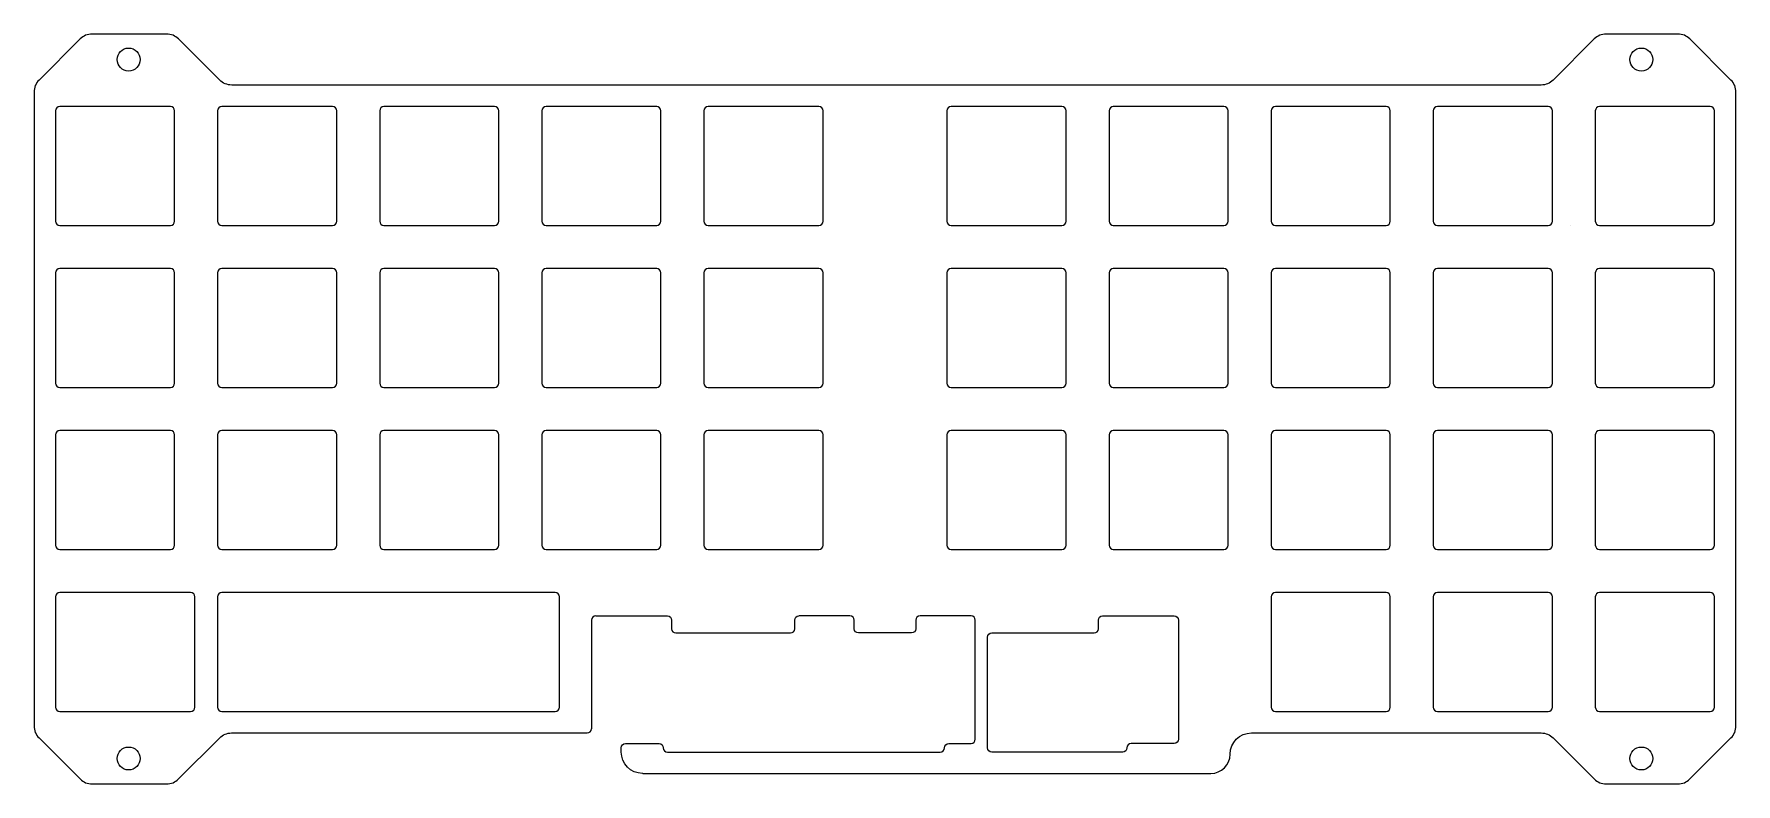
# Model space of a CAD drawing. Header units: millimetres. Extents: x 100 to 300, y 55 to 143.
import ezdxf

# ---------------------------------------------------------------- set-up
doc = ezdxf.new("R2010")
doc.units = ezdxf.units.MM
doc.header["$MEASUREMENT"] = 0
doc.layers.get('0').update_dxf_attribs({"lineweight": 0})

msp = doc.modelspace()

# ---------------------------------------------------------------- linework, layer by layer
at = {"color": 18, "lineweight": 25, "true_color": 0x000000}
msp.add_line((280.63, 120.44), (280.63, 120.44), dxfattribs=at)
for centre in [(111.13, 139.96), (288.92, 139.96), (111.13, 57.76), (288.92, 57.76)]:
    msp.add_circle(centre, 1.35, dxfattribs=at)
for points, knots in [([(171.55, 56), (171.55, 56), (238.32, 56), (238.32, 56), (239.57, 56), (240.58, 57.01), (240.58, 58.26), (240.58, 58.26), (240.58, 58.26), (240.58, 58.26), (240.58, 59.64), (241.7, 60.76), (243.08, 60.76), (243.08, 60.76), (277.13, 60.76), (277.13, 60.76), (277.66, 60.76), (278.17, 60.55), (278.55, 60.18), (278.55, 60.18), (283.38, 55.35), (283.38, 55.35), (283.75, 54.97), (284.26, 54.76), (284.79, 54.76), (284.79, 54.76), (293.21, 54.76), (293.21, 54.76), (293.74, 54.76), (294.25, 54.97), (294.62, 55.35), (294.62, 55.35), (299.45, 60.17), (299.45, 60.17), (299.83, 60.55), (300.04, 61.06), (300.04, 61.59), (300.04, 61.59), (300.04, 136.13), (300.04, 136.13), (300.04, 136.66), (299.83, 137.17), (299.45, 137.55), (299.45, 137.55), (294.62, 142.38), (294.62, 142.38), (294.25, 142.75), (293.74, 142.96), (293.21, 142.96), (293.21, 142.96), (284.79, 142.96), (284.79, 142.96), (284.26, 142.96), (283.75, 142.75), (283.38, 142.38), (283.38, 142.38), (278.55, 137.55), (278.55, 137.55), (278.17, 137.17), (277.66, 136.96), (277.13, 136.96), (277.13, 136.96), (123.24, 136.96), (123.24, 136.96), (122.71, 136.96), (122.2, 137.17), (121.83, 137.55), (121.83, 137.55), (117, 142.38), (117, 142.38), (116.62, 142.75), (116.11, 142.96), (115.58, 142.96), (115.58, 142.96), (106.84, 142.96), (106.84, 142.96), (106.31, 142.96), (105.8, 142.75), (105.43, 142.38), (105.43, 142.38), (100.6, 137.55), (100.6, 137.55), (100.22, 137.17), (100.01, 136.66), (100.01, 136.13), (100.01, 136.13), (100.01, 98.98), (100.01, 98.98), (100.01, 98.98), (100.01, 61.59), (100.01, 61.59), (100.01, 61.06), (100.22, 60.55), (100.6, 60.18), (100.6, 60.18), (105.43, 55.35), (105.43, 55.35), (105.8, 54.97), (106.31, 54.76), (106.84, 54.76), (106.84, 54.76), (115.58, 54.76), (115.58, 54.76), (116.11, 54.76), (116.62, 54.97), (117, 55.35), (117, 55.35), (121.83, 60.18), (121.83, 60.18), (122.2, 60.55), (122.69, 60.76), (123.22, 60.76), (123.22, 60.76), (165.04, 60.76), (165.04, 60.76), (165.31, 60.76), (165.54, 60.99), (165.54, 61.26)], [0, 0, 0, 0, 1, 1, 1, 2, 2, 2, 3, 3, 3, 4, 4, 4, 5, 5, 5, 6, 6, 6, 7, 7, 7, 8, 8, 8, 9, 9, 9, 10, 10, 10, 11, 11, 11, 12, 12, 12, 13, 13, 13, 14, 14, 14, 15, 15, 15, 16, 16, 16, 17, 17, 17, 18, 18, 18, 19, 19, 19, 20, 20, 20, 21, 21, 21, 22, 22, 22, 23, 23, 23, 24, 24, 24, 25, 25, 25, 26, 26, 26, 27, 27, 27, 28, 28, 28, 29, 29, 29, 30, 30, 30, 31, 31, 31, 32, 32, 32, 33, 33, 33, 34, 34, 34, 35, 35, 35, 36, 36, 36, 37, 37, 37, 38, 38, 38, 39, 39, 39, 39]), ([(103.04, 134.44), (103.04, 134.44), (116.04, 134.44), (116.04, 134.44), (116.31, 134.44), (116.54, 134.21), (116.54, 133.94), (116.54, 133.94), (116.54, 120.94), (116.54, 120.94), (116.54, 120.66), (116.31, 120.44), (116.04, 120.44), (116.04, 120.44), (103.04, 120.44), (103.04, 120.44), (102.76, 120.44), (102.54, 120.66), (102.54, 120.94), (102.54, 120.94), (102.54, 133.94), (102.54, 133.94), (102.54, 134.21), (102.76, 134.44), (103.04, 134.44)], [0, 0, 0, 0, 1, 1, 1, 2, 2, 2, 3, 3, 3, 4, 4, 4, 5, 5, 5, 6, 6, 6, 7, 7, 7, 8, 8, 8, 8]), ([(122.09, 134.44), (122.09, 134.44), (135.09, 134.44), (135.09, 134.44), (135.36, 134.44), (135.59, 134.21), (135.59, 133.94), (135.59, 133.94), (135.59, 120.94), (135.59, 120.94), (135.59, 120.66), (135.36, 120.44), (135.09, 120.44), (135.09, 120.44), (122.09, 120.44), (122.09, 120.44), (121.81, 120.44), (121.59, 120.66), (121.59, 120.94), (121.59, 120.94), (121.59, 133.94), (121.59, 133.94), (121.59, 134.21), (121.81, 134.44), (122.09, 134.44)], [0, 0, 0, 0, 1, 1, 1, 2, 2, 2, 3, 3, 3, 4, 4, 4, 5, 5, 5, 6, 6, 6, 7, 7, 7, 8, 8, 8, 8]), ([(141.14, 134.44), (141.14, 134.44), (154.14, 134.44), (154.14, 134.44), (154.41, 134.44), (154.64, 134.21), (154.64, 133.94), (154.64, 133.94), (154.64, 120.94), (154.64, 120.94), (154.64, 120.66), (154.41, 120.44), (154.14, 120.44), (154.14, 120.44), (141.14, 120.44), (141.14, 120.44), (140.86, 120.44), (140.64, 120.66), (140.64, 120.94), (140.64, 120.94), (140.64, 133.94), (140.64, 133.94), (140.64, 134.21), (140.86, 134.44), (141.14, 134.44)], [0, 0, 0, 0, 1, 1, 1, 2, 2, 2, 3, 3, 3, 4, 4, 4, 5, 5, 5, 6, 6, 6, 7, 7, 7, 8, 8, 8, 8]), ([(160.19, 134.44), (160.19, 134.44), (173.19, 134.44), (173.19, 134.44), (173.46, 134.44), (173.69, 134.21), (173.69, 133.94), (173.69, 133.94), (173.69, 120.94), (173.69, 120.94), (173.69, 120.66), (173.46, 120.44), (173.19, 120.44), (173.19, 120.44), (160.19, 120.44), (160.19, 120.44), (159.91, 120.44), (159.69, 120.66), (159.69, 120.94), (159.69, 120.94), (159.69, 133.94), (159.69, 133.94), (159.69, 134.21), (159.91, 134.44), (160.19, 134.44)], [0, 0, 0, 0, 1, 1, 1, 2, 2, 2, 3, 3, 3, 4, 4, 4, 5, 5, 5, 6, 6, 6, 7, 7, 7, 8, 8, 8, 8]), ([(179.24, 134.44), (179.24, 134.44), (192.24, 134.44), (192.24, 134.44), (192.51, 134.44), (192.74, 134.21), (192.74, 133.94), (192.74, 133.94), (192.74, 120.94), (192.74, 120.94), (192.74, 120.66), (192.51, 120.44), (192.24, 120.44), (192.24, 120.44), (179.24, 120.44), (179.24, 120.44), (178.96, 120.44), (178.74, 120.66), (178.74, 120.94), (178.74, 120.94), (178.74, 133.94), (178.74, 133.94), (178.74, 134.21), (178.96, 134.44), (179.24, 134.44)], [0, 0, 0, 0, 1, 1, 1, 2, 2, 2, 3, 3, 3, 4, 4, 4, 5, 5, 5, 6, 6, 6, 7, 7, 7, 8, 8, 8, 8]), ([(207.81, 134.44), (207.81, 134.44), (220.81, 134.44), (220.81, 134.44), (221.09, 134.44), (221.31, 134.21), (221.31, 133.94), (221.31, 133.94), (221.31, 120.94), (221.31, 120.94), (221.31, 120.66), (221.09, 120.44), (220.81, 120.44), (220.81, 120.44), (207.81, 120.44), (207.81, 120.44), (207.54, 120.44), (207.31, 120.66), (207.31, 120.94), (207.31, 120.94), (207.31, 133.94), (207.31, 133.94), (207.31, 134.21), (207.54, 134.44), (207.81, 134.44)], [0, 0, 0, 0, 1, 1, 1, 2, 2, 2, 3, 3, 3, 4, 4, 4, 5, 5, 5, 6, 6, 6, 7, 7, 7, 8, 8, 8, 8]), ([(226.86, 134.44), (226.86, 134.44), (239.86, 134.44), (239.86, 134.44), (240.14, 134.44), (240.36, 134.21), (240.36, 133.94), (240.36, 133.94), (240.36, 120.94), (240.36, 120.94), (240.36, 120.66), (240.14, 120.44), (239.86, 120.44), (239.86, 120.44), (226.86, 120.44), (226.86, 120.44), (226.59, 120.44), (226.36, 120.66), (226.36, 120.94), (226.36, 120.94), (226.36, 133.94), (226.36, 133.94), (226.36, 134.21), (226.59, 134.44), (226.86, 134.44)], [0, 0, 0, 0, 1, 1, 1, 2, 2, 2, 3, 3, 3, 4, 4, 4, 5, 5, 5, 6, 6, 6, 7, 7, 7, 8, 8, 8, 8]), ([(245.91, 134.44), (245.91, 134.44), (258.91, 134.44), (258.91, 134.44), (259.19, 134.44), (259.41, 134.21), (259.41, 133.94), (259.41, 133.94), (259.41, 120.94), (259.41, 120.94), (259.41, 120.66), (259.19, 120.44), (258.91, 120.44), (258.91, 120.44), (245.91, 120.44), (245.91, 120.44), (245.64, 120.44), (245.41, 120.66), (245.41, 120.94), (245.41, 120.94), (245.41, 133.94), (245.41, 133.94), (245.41, 134.21), (245.64, 134.44), (245.91, 134.44)], [0, 0, 0, 0, 1, 1, 1, 2, 2, 2, 3, 3, 3, 4, 4, 4, 5, 5, 5, 6, 6, 6, 7, 7, 7, 8, 8, 8, 8]), ([(264.96, 134.44), (264.96, 134.44), (277.96, 134.44), (277.96, 134.44), (278.24, 134.44), (278.46, 134.21), (278.46, 133.94), (278.46, 133.94), (278.46, 120.94), (278.46, 120.94), (278.46, 120.66), (278.24, 120.44), (277.96, 120.44), (277.96, 120.44), (264.96, 120.44), (264.96, 120.44), (264.69, 120.44), (264.46, 120.66), (264.46, 120.94), (264.46, 120.94), (264.46, 133.94), (264.46, 133.94), (264.46, 134.21), (264.69, 134.44), (264.96, 134.44)], [0, 0, 0, 0, 1, 1, 1, 2, 2, 2, 3, 3, 3, 4, 4, 4, 5, 5, 5, 6, 6, 6, 7, 7, 7, 8, 8, 8, 8]), ([(284.01, 134.44), (284.01, 134.44), (297.01, 134.44), (297.01, 134.44), (297.29, 134.44), (297.51, 134.21), (297.51, 133.94), (297.51, 133.94), (297.51, 120.94), (297.51, 120.94), (297.51, 120.66), (297.29, 120.44), (297.01, 120.44), (297.01, 120.44), (284.01, 120.44), (284.01, 120.44), (283.74, 120.44), (283.51, 120.66), (283.51, 120.94), (283.51, 120.94), (283.51, 133.94), (283.51, 133.94), (283.51, 134.21), (283.74, 134.44), (284.01, 134.44)], [0, 0, 0, 0, 1, 1, 1, 2, 2, 2, 3, 3, 3, 4, 4, 4, 5, 5, 5, 6, 6, 6, 7, 7, 7, 8, 8, 8, 8]), ([(103.04, 115.39), (103.04, 115.39), (116.04, 115.39), (116.04, 115.39), (116.31, 115.39), (116.54, 115.16), (116.54, 114.89), (116.54, 114.89), (116.54, 101.89), (116.54, 101.89), (116.54, 101.61), (116.31, 101.39), (116.04, 101.39), (116.04, 101.39), (103.04, 101.39), (103.04, 101.39), (102.76, 101.39), (102.54, 101.61), (102.54, 101.89), (102.54, 101.89), (102.54, 114.89), (102.54, 114.89), (102.54, 115.16), (102.76, 115.39), (103.04, 115.39)], [0, 0, 0, 0, 1, 1, 1, 2, 2, 2, 3, 3, 3, 4, 4, 4, 5, 5, 5, 6, 6, 6, 7, 7, 7, 8, 8, 8, 8]), ([(122.09, 115.39), (122.09, 115.39), (135.09, 115.39), (135.09, 115.39), (135.36, 115.39), (135.59, 115.16), (135.59, 114.89), (135.59, 114.89), (135.59, 101.89), (135.59, 101.89), (135.59, 101.61), (135.36, 101.39), (135.09, 101.39), (135.09, 101.39), (122.09, 101.39), (122.09, 101.39), (121.81, 101.39), (121.59, 101.61), (121.59, 101.89), (121.59, 101.89), (121.59, 114.89), (121.59, 114.89), (121.59, 115.16), (121.81, 115.39), (122.09, 115.39)], [0, 0, 0, 0, 1, 1, 1, 2, 2, 2, 3, 3, 3, 4, 4, 4, 5, 5, 5, 6, 6, 6, 7, 7, 7, 8, 8, 8, 8]), ([(141.14, 115.39), (141.14, 115.39), (154.14, 115.39), (154.14, 115.39), (154.41, 115.39), (154.64, 115.16), (154.64, 114.89), (154.64, 114.89), (154.64, 101.89), (154.64, 101.89), (154.64, 101.61), (154.41, 101.39), (154.14, 101.39), (154.14, 101.39), (141.14, 101.39), (141.14, 101.39), (140.86, 101.39), (140.64, 101.61), (140.64, 101.89), (140.64, 101.89), (140.64, 114.89), (140.64, 114.89), (140.64, 115.16), (140.86, 115.39), (141.14, 115.39)], [0, 0, 0, 0, 1, 1, 1, 2, 2, 2, 3, 3, 3, 4, 4, 4, 5, 5, 5, 6, 6, 6, 7, 7, 7, 8, 8, 8, 8]), ([(160.19, 115.39), (160.19, 115.39), (173.19, 115.39), (173.19, 115.39), (173.46, 115.39), (173.69, 115.16), (173.69, 114.89), (173.69, 114.89), (173.69, 101.89), (173.69, 101.89), (173.69, 101.61), (173.46, 101.39), (173.19, 101.39), (173.19, 101.39), (160.19, 101.39), (160.19, 101.39), (159.91, 101.39), (159.69, 101.61), (159.69, 101.89), (159.69, 101.89), (159.69, 114.89), (159.69, 114.89), (159.69, 115.16), (159.91, 115.39), (160.19, 115.39)], [0, 0, 0, 0, 1, 1, 1, 2, 2, 2, 3, 3, 3, 4, 4, 4, 5, 5, 5, 6, 6, 6, 7, 7, 7, 8, 8, 8, 8]), ([(179.24, 115.39), (179.24, 115.39), (192.24, 115.39), (192.24, 115.39), (192.51, 115.39), (192.74, 115.16), (192.74, 114.89), (192.74, 114.89), (192.74, 101.89), (192.74, 101.89), (192.74, 101.61), (192.51, 101.39), (192.24, 101.39), (192.24, 101.39), (179.24, 101.39), (179.24, 101.39), (178.96, 101.39), (178.74, 101.61), (178.74, 101.89), (178.74, 101.89), (178.74, 114.89), (178.74, 114.89), (178.74, 115.16), (178.96, 115.39), (179.24, 115.39)], [0, 0, 0, 0, 1, 1, 1, 2, 2, 2, 3, 3, 3, 4, 4, 4, 5, 5, 5, 6, 6, 6, 7, 7, 7, 8, 8, 8, 8]), ([(207.81, 115.39), (207.81, 115.39), (220.81, 115.39), (220.81, 115.39), (221.09, 115.39), (221.31, 115.16), (221.31, 114.89), (221.31, 114.89), (221.31, 101.89), (221.31, 101.89), (221.31, 101.61), (221.09, 101.39), (220.81, 101.39), (220.81, 101.39), (207.81, 101.39), (207.81, 101.39), (207.54, 101.39), (207.31, 101.61), (207.31, 101.89), (207.31, 101.89), (207.31, 114.89), (207.31, 114.89), (207.31, 115.16), (207.54, 115.39), (207.81, 115.39)], [0, 0, 0, 0, 1, 1, 1, 2, 2, 2, 3, 3, 3, 4, 4, 4, 5, 5, 5, 6, 6, 6, 7, 7, 7, 8, 8, 8, 8]), ([(226.86, 115.39), (226.86, 115.39), (239.86, 115.39), (239.86, 115.39), (240.14, 115.39), (240.36, 115.16), (240.36, 114.89), (240.36, 114.89), (240.36, 101.89), (240.36, 101.89), (240.36, 101.61), (240.14, 101.39), (239.86, 101.39), (239.86, 101.39), (226.86, 101.39), (226.86, 101.39), (226.59, 101.39), (226.36, 101.61), (226.36, 101.89), (226.36, 101.89), (226.36, 114.89), (226.36, 114.89), (226.36, 115.16), (226.59, 115.39), (226.86, 115.39)], [0, 0, 0, 0, 1, 1, 1, 2, 2, 2, 3, 3, 3, 4, 4, 4, 5, 5, 5, 6, 6, 6, 7, 7, 7, 8, 8, 8, 8]), ([(245.91, 115.39), (245.91, 115.39), (258.91, 115.39), (258.91, 115.39), (259.19, 115.39), (259.41, 115.16), (259.41, 114.89), (259.41, 114.89), (259.41, 101.89), (259.41, 101.89), (259.41, 101.61), (259.19, 101.39), (258.91, 101.39), (258.91, 101.39), (245.91, 101.39), (245.91, 101.39), (245.64, 101.39), (245.41, 101.61), (245.41, 101.89), (245.41, 101.89), (245.41, 114.89), (245.41, 114.89), (245.41, 115.16), (245.64, 115.39), (245.91, 115.39)], [0, 0, 0, 0, 1, 1, 1, 2, 2, 2, 3, 3, 3, 4, 4, 4, 5, 5, 5, 6, 6, 6, 7, 7, 7, 8, 8, 8, 8]), ([(264.96, 115.39), (264.96, 115.39), (277.96, 115.39), (277.96, 115.39), (278.24, 115.39), (278.46, 115.16), (278.46, 114.89), (278.46, 114.89), (278.46, 101.89), (278.46, 101.89), (278.46, 101.61), (278.24, 101.39), (277.96, 101.39), (277.96, 101.39), (264.96, 101.39), (264.96, 101.39), (264.69, 101.39), (264.46, 101.61), (264.46, 101.89), (264.46, 101.89), (264.46, 114.89), (264.46, 114.89), (264.46, 115.16), (264.69, 115.39), (264.96, 115.39)], [0, 0, 0, 0, 1, 1, 1, 2, 2, 2, 3, 3, 3, 4, 4, 4, 5, 5, 5, 6, 6, 6, 7, 7, 7, 8, 8, 8, 8]), ([(284.01, 115.39), (284.01, 115.39), (297.01, 115.39), (297.01, 115.39), (297.29, 115.39), (297.51, 115.16), (297.51, 114.89), (297.51, 114.89), (297.51, 101.89), (297.51, 101.89), (297.51, 101.61), (297.29, 101.39), (297.01, 101.39), (297.01, 101.39), (284.01, 101.39), (284.01, 101.39), (283.74, 101.39), (283.51, 101.61), (283.51, 101.89), (283.51, 101.89), (283.51, 114.89), (283.51, 114.89), (283.51, 115.16), (283.74, 115.39), (284.01, 115.39)], [0, 0, 0, 0, 1, 1, 1, 2, 2, 2, 3, 3, 3, 4, 4, 4, 5, 5, 5, 6, 6, 6, 7, 7, 7, 8, 8, 8, 8]), ([(103.04, 96.34), (103.04, 96.34), (116.04, 96.34), (116.04, 96.34), (116.31, 96.34), (116.54, 96.11), (116.54, 95.84), (116.54, 95.84), (116.54, 82.84), (116.54, 82.84), (116.54, 82.56), (116.31, 82.34), (116.04, 82.34), (116.04, 82.34), (103.04, 82.34), (103.04, 82.34), (102.76, 82.34), (102.54, 82.56), (102.54, 82.84), (102.54, 82.84), (102.54, 95.84), (102.54, 95.84), (102.54, 96.11), (102.76, 96.34), (103.04, 96.34)], [0, 0, 0, 0, 1, 1, 1, 2, 2, 2, 3, 3, 3, 4, 4, 4, 5, 5, 5, 6, 6, 6, 7, 7, 7, 8, 8, 8, 8]), ([(122.09, 96.34), (122.09, 96.34), (135.09, 96.34), (135.09, 96.34), (135.36, 96.34), (135.59, 96.11), (135.59, 95.84), (135.59, 95.84), (135.59, 82.84), (135.59, 82.84), (135.59, 82.56), (135.36, 82.34), (135.09, 82.34), (135.09, 82.34), (122.09, 82.34), (122.09, 82.34), (121.81, 82.34), (121.59, 82.56), (121.59, 82.84), (121.59, 82.84), (121.59, 95.84), (121.59, 95.84), (121.59, 96.11), (121.81, 96.34), (122.09, 96.34)], [0, 0, 0, 0, 1, 1, 1, 2, 2, 2, 3, 3, 3, 4, 4, 4, 5, 5, 5, 6, 6, 6, 7, 7, 7, 8, 8, 8, 8]), ([(141.14, 96.34), (141.14, 96.34), (154.14, 96.34), (154.14, 96.34), (154.41, 96.34), (154.64, 96.11), (154.64, 95.84), (154.64, 95.84), (154.64, 82.84), (154.64, 82.84), (154.64, 82.56), (154.41, 82.34), (154.14, 82.34), (154.14, 82.34), (141.14, 82.34), (141.14, 82.34), (140.86, 82.34), (140.64, 82.56), (140.64, 82.84), (140.64, 82.84), (140.64, 95.84), (140.64, 95.84), (140.64, 96.11), (140.86, 96.34), (141.14, 96.34)], [0, 0, 0, 0, 1, 1, 1, 2, 2, 2, 3, 3, 3, 4, 4, 4, 5, 5, 5, 6, 6, 6, 7, 7, 7, 8, 8, 8, 8]), ([(160.19, 96.34), (160.19, 96.34), (173.19, 96.34), (173.19, 96.34), (173.46, 96.34), (173.69, 96.11), (173.69, 95.84), (173.69, 95.84), (173.69, 82.84), (173.69, 82.84), (173.69, 82.56), (173.46, 82.34), (173.19, 82.34), (173.19, 82.34), (160.19, 82.34), (160.19, 82.34), (159.91, 82.34), (159.69, 82.56), (159.69, 82.84), (159.69, 82.84), (159.69, 95.84), (159.69, 95.84), (159.69, 96.11), (159.91, 96.34), (160.19, 96.34)], [0, 0, 0, 0, 1, 1, 1, 2, 2, 2, 3, 3, 3, 4, 4, 4, 5, 5, 5, 6, 6, 6, 7, 7, 7, 8, 8, 8, 8]), ([(179.24, 96.34), (179.24, 96.34), (192.24, 96.34), (192.24, 96.34), (192.51, 96.34), (192.74, 96.11), (192.74, 95.84), (192.74, 95.84), (192.74, 82.84), (192.74, 82.84), (192.74, 82.56), (192.51, 82.34), (192.24, 82.34), (192.24, 82.34), (179.24, 82.34), (179.24, 82.34), (178.96, 82.34), (178.74, 82.56), (178.74, 82.84), (178.74, 82.84), (178.74, 95.84), (178.74, 95.84), (178.74, 96.11), (178.96, 96.34), (179.24, 96.34)], [0, 0, 0, 0, 1, 1, 1, 2, 2, 2, 3, 3, 3, 4, 4, 4, 5, 5, 5, 6, 6, 6, 7, 7, 7, 8, 8, 8, 8]), ([(207.81, 96.34), (207.81, 96.34), (220.81, 96.34), (220.81, 96.34), (221.09, 96.34), (221.31, 96.11), (221.31, 95.84), (221.31, 95.84), (221.31, 82.84), (221.31, 82.84), (221.31, 82.56), (221.09, 82.34), (220.81, 82.34), (220.81, 82.34), (207.81, 82.34), (207.81, 82.34), (207.54, 82.34), (207.31, 82.56), (207.31, 82.84), (207.31, 82.84), (207.31, 95.84), (207.31, 95.84), (207.31, 96.11), (207.54, 96.34), (207.81, 96.34)], [0, 0, 0, 0, 1, 1, 1, 2, 2, 2, 3, 3, 3, 4, 4, 4, 5, 5, 5, 6, 6, 6, 7, 7, 7, 8, 8, 8, 8]), ([(226.86, 96.34), (226.86, 96.34), (239.86, 96.34), (239.86, 96.34), (240.14, 96.34), (240.36, 96.11), (240.36, 95.84), (240.36, 95.84), (240.36, 82.84), (240.36, 82.84), (240.36, 82.56), (240.14, 82.34), (239.86, 82.34), (239.86, 82.34), (226.86, 82.34), (226.86, 82.34), (226.59, 82.34), (226.36, 82.56), (226.36, 82.84), (226.36, 82.84), (226.36, 95.84), (226.36, 95.84), (226.36, 96.11), (226.59, 96.34), (226.86, 96.34)], [0, 0, 0, 0, 1, 1, 1, 2, 2, 2, 3, 3, 3, 4, 4, 4, 5, 5, 5, 6, 6, 6, 7, 7, 7, 8, 8, 8, 8]), ([(245.91, 96.34), (245.91, 96.34), (258.91, 96.34), (258.91, 96.34), (259.19, 96.34), (259.41, 96.11), (259.41, 95.84), (259.41, 95.84), (259.41, 82.84), (259.41, 82.84), (259.41, 82.56), (259.19, 82.34), (258.91, 82.34), (258.91, 82.34), (245.91, 82.34), (245.91, 82.34), (245.64, 82.34), (245.41, 82.56), (245.41, 82.84), (245.41, 82.84), (245.41, 95.84), (245.41, 95.84), (245.41, 96.11), (245.64, 96.34), (245.91, 96.34)], [0, 0, 0, 0, 1, 1, 1, 2, 2, 2, 3, 3, 3, 4, 4, 4, 5, 5, 5, 6, 6, 6, 7, 7, 7, 8, 8, 8, 8]), ([(264.96, 96.34), (264.96, 96.34), (277.96, 96.34), (277.96, 96.34), (278.24, 96.34), (278.46, 96.11), (278.46, 95.84), (278.46, 95.84), (278.46, 82.84), (278.46, 82.84), (278.46, 82.56), (278.24, 82.34), (277.96, 82.34), (277.96, 82.34), (264.96, 82.34), (264.96, 82.34), (264.69, 82.34), (264.46, 82.56), (264.46, 82.84), (264.46, 82.84), (264.46, 95.84), (264.46, 95.84), (264.46, 96.11), (264.69, 96.34), (264.96, 96.34)], [0, 0, 0, 0, 1, 1, 1, 2, 2, 2, 3, 3, 3, 4, 4, 4, 5, 5, 5, 6, 6, 6, 7, 7, 7, 8, 8, 8, 8]), ([(284.01, 96.34), (284.01, 96.34), (297.01, 96.34), (297.01, 96.34), (297.29, 96.34), (297.51, 96.11), (297.51, 95.84), (297.51, 95.84), (297.51, 82.84), (297.51, 82.84), (297.51, 82.56), (297.29, 82.34), (297.01, 82.34), (297.01, 82.34), (284.01, 82.34), (284.01, 82.34), (283.74, 82.34), (283.51, 82.56), (283.51, 82.84), (283.51, 82.84), (283.51, 95.84), (283.51, 95.84), (283.51, 96.11), (283.74, 96.34), (284.01, 96.34)], [0, 0, 0, 0, 1, 1, 1, 2, 2, 2, 3, 3, 3, 4, 4, 4, 5, 5, 5, 6, 6, 6, 7, 7, 7, 8, 8, 8, 8]), ([(118.42, 63.29), (118.42, 63.29), (103.04, 63.29), (103.04, 63.29), (102.76, 63.29), (102.54, 63.51), (102.54, 63.79), (102.54, 63.79), (102.54, 76.79), (102.54, 76.79), (102.54, 77.06), (102.76, 77.29), (103.04, 77.29), (103.04, 77.29), (118.42, 77.29), (118.42, 77.29), (118.7, 77.29), (118.92, 77.06), (118.92, 76.79), (118.92, 76.79), (118.92, 63.79), (118.92, 63.79), (118.92, 63.51), (118.7, 63.29), (118.42, 63.29)], [0, 0, 0, 0, 1, 1, 1, 2, 2, 2, 3, 3, 3, 4, 4, 4, 5, 5, 5, 6, 6, 6, 7, 7, 7, 8, 8, 8, 8]), ([(161.27, 63.29), (161.27, 63.29), (122.07, 63.29), (122.07, 63.29), (121.8, 63.29), (121.57, 63.51), (121.57, 63.79), (121.57, 63.79), (121.57, 76.79), (121.57, 76.79), (121.57, 77.06), (121.8, 77.29), (122.07, 77.29), (122.07, 77.29), (161.27, 77.29), (161.27, 77.29), (161.54, 77.29), (161.77, 77.06), (161.77, 76.79), (161.77, 76.79), (161.77, 63.79), (161.77, 63.79), (161.77, 63.51), (161.54, 63.29), (161.27, 63.29)], [0, 0, 0, 0, 1, 1, 1, 2, 2, 2, 3, 3, 3, 4, 4, 4, 5, 5, 5, 6, 6, 6, 7, 7, 7, 8, 8, 8, 8]), ([(245.91, 77.29), (245.91, 77.29), (258.91, 77.29), (258.91, 77.29), (259.19, 77.29), (259.41, 77.06), (259.41, 76.79), (259.41, 76.79), (259.41, 63.79), (259.41, 63.79), (259.41, 63.51), (259.19, 63.29), (258.91, 63.29), (258.91, 63.29), (245.91, 63.29), (245.91, 63.29), (245.64, 63.29), (245.41, 63.51), (245.41, 63.79), (245.41, 63.79), (245.41, 76.79), (245.41, 76.79), (245.41, 77.06), (245.64, 77.29), (245.91, 77.29)], [0, 0, 0, 0, 1, 1, 1, 2, 2, 2, 3, 3, 3, 4, 4, 4, 5, 5, 5, 6, 6, 6, 7, 7, 7, 8, 8, 8, 8]), ([(264.96, 77.29), (264.96, 77.29), (277.96, 77.29), (277.96, 77.29), (278.24, 77.29), (278.46, 77.06), (278.46, 76.79), (278.46, 76.79), (278.46, 63.79), (278.46, 63.79), (278.46, 63.51), (278.24, 63.29), (277.96, 63.29), (277.96, 63.29), (264.96, 63.29), (264.96, 63.29), (264.69, 63.29), (264.46, 63.51), (264.46, 63.79), (264.46, 63.79), (264.46, 76.79), (264.46, 76.79), (264.46, 77.06), (264.69, 77.29), (264.96, 77.29)], [0, 0, 0, 0, 1, 1, 1, 2, 2, 2, 3, 3, 3, 4, 4, 4, 5, 5, 5, 6, 6, 6, 7, 7, 7, 8, 8, 8, 8]), ([(284.01, 77.29), (284.01, 77.29), (297.01, 77.29), (297.01, 77.29), (297.29, 77.29), (297.51, 77.06), (297.51, 76.79), (297.51, 76.79), (297.51, 63.79), (297.51, 63.79), (297.51, 63.51), (297.29, 63.29), (297.01, 63.29), (297.01, 63.29), (284.01, 63.29), (284.01, 63.29), (283.74, 63.29), (283.51, 63.51), (283.51, 63.79), (283.51, 63.79), (283.51, 76.79), (283.51, 76.79), (283.51, 77.06), (283.74, 77.29), (284.01, 77.29)], [0, 0, 0, 0, 1, 1, 1, 2, 2, 2, 3, 3, 3, 4, 4, 4, 5, 5, 5, 6, 6, 6, 7, 7, 7, 8, 8, 8, 8]), ([(166.04, 74.52), (165.76, 74.52), (165.54, 74.3), (165.54, 74.02), (165.54, 74.02), (165.54, 61.26), (165.54, 61.26)], [0, 0, 0, 0, 1, 1, 1, 2, 2, 2, 2]), ([(166.04, 74.52), (166.04, 74.52), (174.45, 74.52), (174.45, 74.52), (174.45, 74.52), (174.45, 74.52), (174.45, 74.52), (174.73, 74.52), (174.95, 74.3), (174.95, 74.02), (174.95, 74.02), (174.95, 73.02), (174.95, 73.02), (174.95, 72.75), (175.17, 72.52), (175.45, 72.52), (175.45, 72.52), (188.91, 72.52), (188.91, 72.52)], [0, 0, 0, 0, 1, 1, 1, 2, 2, 2, 3, 3, 3, 4, 4, 4, 5, 5, 5, 6, 6, 6, 6]), ([(189.41, 73.02), (189.41, 73.02), (189.41, 74.02), (189.41, 74.02), (189.41, 74.3), (189.64, 74.52), (189.91, 74.52)], [0, 0, 0, 0, 1, 1, 1, 2, 2, 2, 2]), ([(207.02, 59.02), (207.02, 59.3), (207.25, 59.52), (207.52, 59.52), (207.52, 59.52), (210.14, 59.52), (210.14, 59.52), (210.41, 59.52), (210.64, 59.75), (210.64, 60.02), (210.64, 60.02), (210.64, 74.02), (210.64, 74.02), (210.64, 74.3), (210.41, 74.52), (210.14, 74.52), (210.14, 74.52), (204.14, 74.52), (204.14, 74.52), (203.86, 74.52), (203.64, 74.3), (203.64, 74.02), (203.64, 74.02), (203.64, 73.02), (203.64, 73.02), (203.64, 72.75), (203.41, 72.52), (203.14, 72.52), (203.14, 72.52), (196.91, 72.52), (196.91, 72.52), (196.64, 72.52), (196.41, 72.75), (196.41, 73.02), (196.41, 73.02), (196.41, 74.02), (196.41, 74.02), (196.41, 74.3), (196.19, 74.52), (195.91, 74.52), (195.91, 74.52), (189.91, 74.52), (189.91, 74.52)], [0, 0, 0, 0, 1, 1, 1, 2, 2, 2, 3, 3, 3, 4, 4, 4, 5, 5, 5, 6, 6, 6, 7, 7, 7, 8, 8, 8, 9, 9, 9, 10, 10, 10, 11, 11, 11, 12, 12, 12, 13, 13, 13, 14, 14, 14, 14]), ([(228.46, 59.02), (228.46, 58.75), (228.23, 58.52), (227.96, 58.52), (227.96, 58.52), (212.57, 58.52), (212.57, 58.52), (212.3, 58.52), (212.07, 58.75), (212.07, 59.02), (212.07, 59.02), (212.07, 72.02), (212.07, 72.02), (212.07, 72.3), (212.3, 72.52), (212.57, 72.52), (212.57, 72.52), (224.6, 72.52), (224.6, 72.52), (224.88, 72.52), (225.1, 72.75), (225.1, 73.02), (225.1, 73.02), (225.1, 74.02), (225.1, 74.02), (225.1, 74.3), (225.32, 74.52), (225.6, 74.52), (225.6, 74.52), (234.01, 74.52), (234.01, 74.52), (234.29, 74.52), (234.51, 74.3), (234.51, 74.02), (234.51, 74.02), (234.51, 60.02), (234.51, 60.02), (234.51, 59.75), (234.29, 59.52), (234.01, 59.52), (234.01, 59.52), (228.96, 59.52), (228.96, 59.52)], [0, 0, 0, 0, 1, 1, 1, 2, 2, 2, 3, 3, 3, 4, 4, 4, 5, 5, 5, 6, 6, 6, 7, 7, 7, 8, 8, 8, 9, 9, 9, 10, 10, 10, 11, 11, 11, 12, 12, 12, 13, 13, 13, 14, 14, 14, 14]), ([(171.55, 56), (171.54, 56), (171.53, 56), (171.52, 56), (170.13, 56.01), (169.02, 57.14), (169.03, 58.52), (169.03, 58.52), (169.03, 59.02), (169.03, 59.02), (169.03, 59.3), (169.26, 59.52), (169.53, 59.52), (169.53, 59.52), (173.47, 59.52), (173.47, 59.52), (173.75, 59.52), (173.97, 59.3), (173.97, 59.02)], [0, 0, 0, 0, 1, 1, 1, 2, 2, 2, 3, 3, 3, 4, 4, 4, 5, 5, 5, 6, 6, 6, 6]), ([(173.97, 59.02), (173.97, 58.75), (174.2, 58.52), (174.47, 58.52), (174.47, 58.52), (206.52, 58.52), (206.52, 58.52), (206.8, 58.52), (207.02, 58.75), (207.02, 59.02)], [0, 0, 0, 0, 1, 1, 1, 2, 2, 2, 3, 3, 3, 3])]:
    msp.add_open_spline(points, degree=3, knots=knots, dxfattribs=at)
for points in [[(188.91, 72.52), (189.19, 72.52), (189.41, 72.75), (189.41, 73.02)], [(228.96, 59.52), (228.68, 59.52), (228.46, 59.3), (228.46, 59.02)]]:
    msp.add_open_spline(points, degree=3, dxfattribs=at)

doc.saveas('drawing.dxf')
